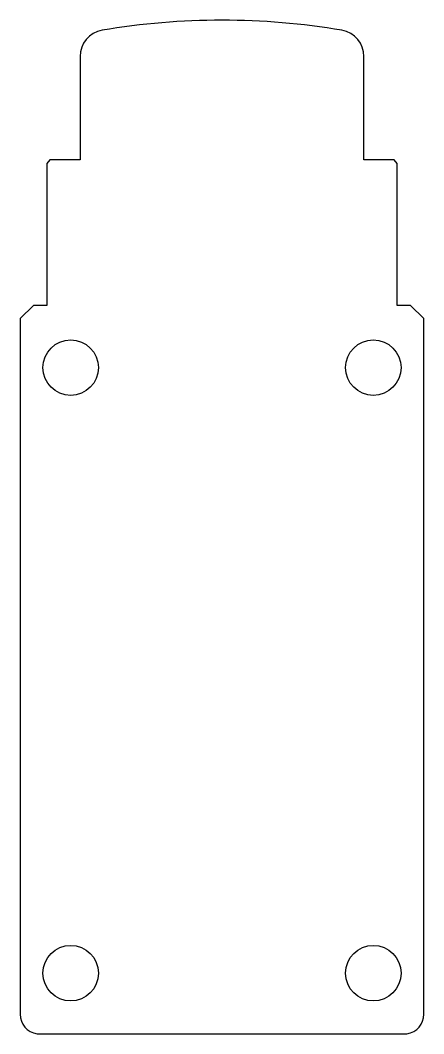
# Model space of a CAD drawing. Header units: millimetres. Extents: x 19 to 59, y 30 to 130.
import ezdxf

# ---------------------------------------------------------------- set-up
doc = ezdxf.new("R2010")
doc.units = ezdxf.units.MM
doc.layers.add('Drawing', color=1, linetype='Continuous')

msp = doc.modelspace()

# ---------------------------------------------------------------- linework, layer by layer
at = {"layer": 'Drawing'}
for p, q in [((21.94, 116.58), (21.94, 116.58)), ((56.06, 116.58), (56.06, 116.58))]:
    msp.add_line(p, q, dxfattribs=at)
msp.add_lwpolyline([(27.11, 129.43, 0.37008), (24.94, 126.83), (24.94, 116.58), (21.94, 116.58), (21.62, 116.22), (21.62, 102.17), (20.31, 102.17), (19, 100.86), (19, 31.95, 0.385485), (20.66, 30), (39, 30), (57.34, 30, 0.385485), (59, 31.95), (59, 100.86), (57.69, 102.17), (56.38, 102.17), (56.38, 116.22), (56.06, 116.58), (53.06, 116.58), (53.06, 126.83, 0.37008), (50.89, 129.43, 0.083639)], format="xyb", close=True, dxfattribs=at)
for centre in [(24, 96), (54, 96), (24, 36), (54, 36)]:
    msp.add_circle(centre, 2.75, dxfattribs=at)

doc.saveas('drawing.dxf')
